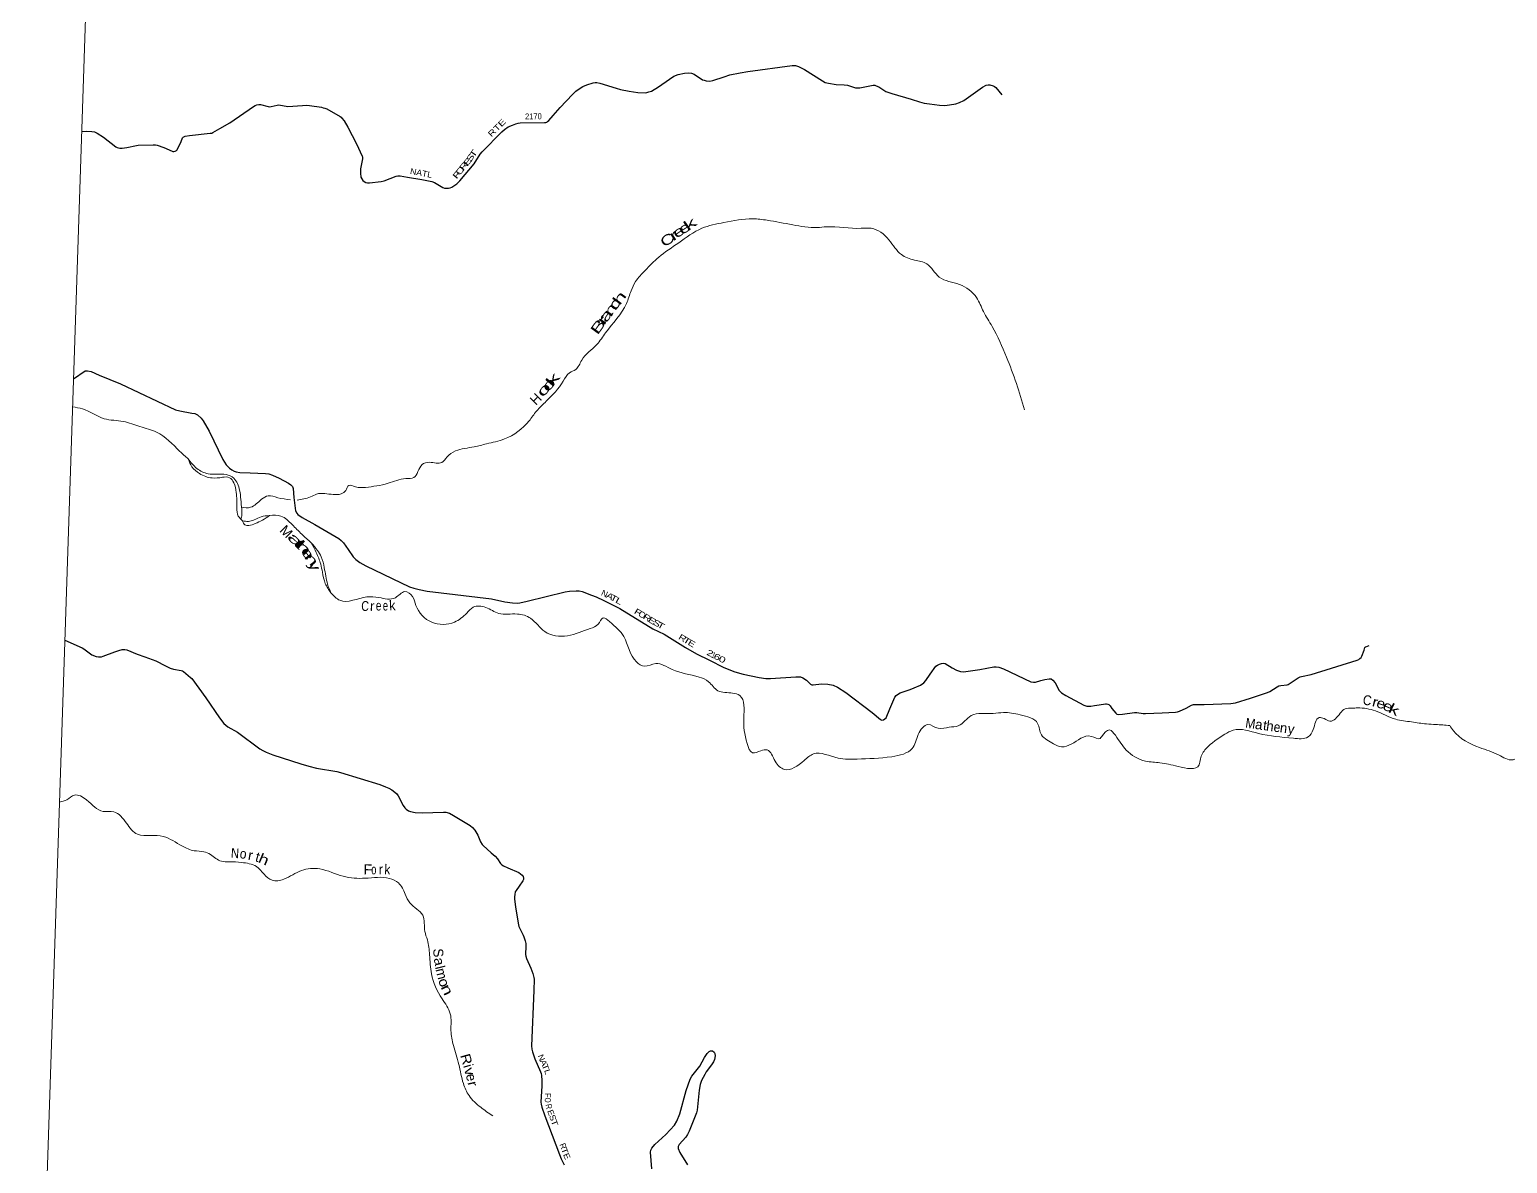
# Model space of a CAD drawing. Header units: feet. Extents: x -745759 to -493183, y 5472 to 195788.
# Drawn here: x -745759 to -715851, y 23316 to 46261 of the extents above; entities that cross this region are included whole.
import ezdxf
from ezdxf.enums import TextEntityAlignment as Align

# ---------------------------------------------------------------- set-up
doc = ezdxf.new("R2010")
doc.units = ezdxf.units.FT
doc.header["$LTSCALE"] = 80
for name, color, linetype, lineweight in [('29', 7, 'Continuous', 25), ('39', 7, 'Continuous', 13), ('4', 7, 'Continuous', 13)]:
    doc.layers.add(name, color=color, linetype=linetype, lineweight=lineweight)
doc.layers.add('30', color=7, linetype='Continuous')
doc.layers.add('41', color=7, linetype='Continuous')

msp = doc.modelspace()

# ---------------------------------------------------------------- linework, layer by layer
at = {"layer": '29'}
for points in [[(-732811.77, 45253.76), (-732720.52, 45316.77), (-732633.54, 45353.81), (-732503.73, 45379.16), (-732416.66, 45385.5), (-732362.83, 45375.99), (-732309.01, 45356.98), (-732143.13, 45244.76), (-732109.53, 45233.42), (-732068.37, 45220.75), (-731993.61, 45216.12), (-731929.06, 45230.25), (-731701.77, 45306.61), (-731590.28, 45341.14), (-731381.31, 45382.33), (-731224.85, 45413.19), (-730326.3, 45530.41), (-730262.04, 45534.41), (-730198.72, 45515.4), (-730074.07, 45452.69), (-729712.51, 45222.01), (-729655.72, 45192.23), (-729589.23, 45173.22), (-729434.04, 45149.45), (-729275.77, 45144.71), (-729209.72, 45138.4), (-729043.02, 45083.31), (-728955.98, 45078.17), (-728685.27, 45132.04), (-728653.61, 45132.04), (-728624.49, 45121.95), (-728574.45, 45100.36), (-728431.62, 45008.23), (-728311.66, 44964.12), (-727921.1, 44854.59), (-727751.24, 44796.2), (-727652.91, 44774.38), (-727545.43, 44755.01), (-727342.79, 44732.83), (-727238.31, 44726.5), (-727142.67, 44734.38), (-727015.09, 44755.01), (-726939.1, 44783.52), (-726854.77, 44826.98), (-726476.9, 45094.17), (-726400.84, 45132.04), (-726356.51, 45141.54), (-726324.9, 45141.22), (-726255.2, 45122.53), (-726229.87, 45109.86), (-726204.29, 45087.58), (-726080.73, 44940.15)], [(-740237.33, 44723.44), (-740148.2, 44729.42), (-740094.73, 44726.47), (-739850.93, 44688.45), (-739814.52, 44678.94), (-739785.04, 44670.13), (-739746.45, 44653.6), (-739475.63, 44500.9), (-739455.95, 44485.67), (-739436.95, 44468.25), (-739392.63, 44412.8), (-739318.09, 44288.61), (-739140.75, 43946.12), (-739026.46, 43699.31), (-739023.77, 43682.52), (-739023.77, 43644.5), (-739058.87, 43445.15), (-739060.18, 43354.6), (-739052.26, 43276.98), (-739037.53, 43239.15), (-739017.43, 43208.86), (-738990.52, 43183.51), (-738957.28, 43164.5), (-738921.78, 43159.75), (-738880.49, 43159.75), (-738644.61, 43188.27), (-738585.41, 43200.98), (-738342.23, 43295.99), (-738303.26, 43301.74), (-738261.5, 43300.74), (-738111.53, 43275.76), (-737822.26, 43226.78), (-737621.13, 43183.52), (-737567.44, 43166.92), (-737398.17, 43067.89), (-737363.08, 43053.62), (-737321.92, 43050.45), (-737279.18, 43053.62), (-737250, 43059.24), (-737212.69, 43074.21), (-737171.53, 43099.56), (-737111.37, 43139.16), (-737050.91, 43196.5), (-736764.81, 43540.35), (-736640.05, 43735.77), (-736601.61, 43783.91), (-736200.29, 44191.04), (-736146.06, 44240.52), (-736075.22, 44289.26), (-735986.57, 44328.86), (-735915.33, 44354.21), (-735874.17, 44363.71), (-735830.87, 44370.14), (-735341.18, 44376.64), (-735311.37, 44382.72), (-735291.59, 44387.48), (-735276.54, 44396.98), (-735253.59, 44417.57), (-735163.87, 44522.56), (-735020.11, 44685.49), (-734768.75, 44948.7), (-734701.08, 45011.62), (-734634.59, 45063.9), (-734560.19, 45108.26), (-734481.53, 45142.99), (-734354.38, 45181.13), (-734311.64, 45187.46), (-734279.98, 45187.46), (-734215.63, 45176.48), (-733886.04, 45072.4), (-733799.51, 45049.65), (-733623.78, 45013.21), (-733449.44, 44988.87), (-733285.78, 44983.12), (-733225.63, 44997.37), (-733171.8, 45014.8), (-733032.51, 45101.33), (-732811.77, 45253.76)], [(-744706.17, 44196.87), (-744612.14, 44202.12), (-744501.32, 44198.95), (-744446.81, 44191.01), (-744393.67, 44167.27), (-744261.69, 44085.51), (-744013.72, 43888.46), (-743987.6, 43874.2), (-743959.93, 43866.68), (-743930.61, 43861.53), (-743887.08, 43863.11), (-743791.3, 43874.2), (-743596.57, 43913.81), (-743563.05, 43917.97), (-743254.62, 43929.65), (-743209.7, 43926.77), (-743173.88, 43918.56), (-743044.93, 43873.74), (-742872.93, 43796.55), (-742858.06, 43793.41), (-742842.22, 43793.41), (-742813.73, 43801.33), (-742788.4, 43814), (-742773.56, 43829.31), (-742691.93, 43994.19), (-742666.5, 44070.63), (-742652.92, 44082.67), (-742636.42, 44092.81), (-742612.67, 44102.32), (-742525.49, 44114.54), (-742104.69, 44161.09), (-742073.62, 44165.68), (-742048.29, 44178.36), (-741910.92, 44258.65), (-741706.54, 44373.82), (-741224.24, 44705.5), (-741194.99, 44721.72), (-741160.17, 44735.97), (-741119, 44745.48), (-741084.53, 44744.96), (-740932.2, 44702.71), (-740901.47, 44699.32), (-740868.87, 44702.71), (-740748.56, 44732.81), (-740715.73, 44735.33), (-740682.07, 44732.81), (-740563.33, 44707.46), (-740532.21, 44703.64), (-740237.33, 44723.44)], [(-744871.37, 39194.41), (-744631.9, 39353.07), (-744587.18, 39357.13), (-744511.58, 39340.4), (-744347.37, 39267.84), (-743921.92, 39088.97), (-742805.59, 38567.38), (-742717.93, 38542), (-742474.75, 38501.14), (-742413.97, 38488.14), (-742363.31, 38462.79), (-742287.63, 38395.57), (-742246.16, 38345.56), (-742121.7, 38133.18), (-741847.53, 37562.36), (-741782.31, 37455.28), (-741712.92, 37384.69), (-741668.32, 37350.72), (-741620.83, 37325.38), (-741576.5, 37309.54), (-741503.18, 37296.34), (-741294.73, 37289.77)], [(-741294.73, 37289.77), (-740984.14, 37279.99), (-740914.76, 37268.35), (-740845.11, 37246.17), (-740710.39, 37185.65), (-740517.4, 37078.25), (-740470.28, 37044.52), (-740438.24, 37011.72), (-740425.58, 36970.53), (-740410.3, 36793.44), (-740375.02, 36523.2), (-740352.76, 36476.28), (-740327.43, 36444.59), (-740245.13, 36385.54), (-739982.97, 36243.71), (-739500.73, 35961.39), (-739450.39, 35921.83), (-739406.07, 35874.31), (-739311.39, 35740.12), (-739209.76, 35589.16), (-739155.66, 35533.87), (-739076.78, 35475.1), (-738951.22, 35405.83), (-738068.34, 34987.19), (-737984.9, 34958.74), (-737875.2, 34926.99), (-737712.05, 34898.31), (-736411.17, 34743.7), (-736140.38, 34681.34), (-735984.97, 34657.69), (-735891.57, 34651.35), (-735834.57, 34657.69), (-735690.51, 34697.07), (-734917.95, 34882.64), (-734831.43, 34895.28), (-734696.32, 34904.81), (-734636.16, 34901.65), (-734574.92, 34887.2), (-734388.76, 34816.25)], [(-734388.76, 34816.25), (-734295.55, 34780.72), (-734134.31, 34708.38), (-733815.82, 34544.32), (-733149.19, 34134.58), (-732918.05, 34025.63), (-732485.53, 33756.83), (-732265.06, 33628.28), (-731998.5, 33498.28), (-731708.99, 33352.35), (-731488.65, 33262.93), (-731319.55, 33219.28), (-730991.84, 33146.41), (-730855.69, 33130.57), (-730762.91, 33126.44), (-730250.95, 33162.25), (-730160.01, 33159.28), (-730108.47, 33140.08), (-730037.79, 33093.63), (-729956.49, 33016.51), (-729927.99, 33000.67), (-729904.39, 33001.71), (-729731.33, 33018.19), (-729605.04, 33016.51), (-729499.51, 32990.95), (-729408.73, 32953.15), (-729241.43, 32847.26), (-728705.06, 32441.62), (-728541.16, 32300.9), (-728511.1, 32287.81), (-728474.7, 32290.98), (-728450.95, 32309.99), (-728425.69, 32335.14), (-728351.48, 32518.2), (-728249.6, 32750.23), (-728222.98, 32785.23), (-728197.65, 32807.41), (-728140.38, 32838.49), (-727937.63, 32903.87), (-727855.7, 32937.31), (-727729.05, 32991.17), (-727660.39, 33038.67), (-727618.23, 33086.22), (-727536.21, 33216.17), (-727418.63, 33375.94), (-727385.52, 33399.88), (-727344.36, 33422.05), (-727306.36, 33434.73), (-727266.18, 33436.92), (-727230.38, 33431.56), (-727086.56, 33347.54), (-726999.24, 33295.32), (-726920.09, 33269.98), (-726856.51, 33266.53), (-726526.02, 33311.94), (-726243.51, 33362.84), (-726195.02, 33365.03), (-726141.2, 33355.52), (-726052.23, 33322.93), (-725498.46, 33060.87), (-725445.23, 33052.62), (-725400.3, 33054.53), (-725295.69, 33085.79), (-725210.33, 33108.4), (-725128.01, 33121.07), (-725085.97, 33119.05), (-725052.02, 33092.55), (-725006.35, 33038.8), (-724923.07, 32886.66), (-724874.71, 32839.09), (-724787.99, 32784.72), (-724421.94, 32591.97), (-724361.65, 32571.93), (-724321.42, 32566.62), (-724279.46, 32569.79), (-724206.89, 32581.01), (-724112.92, 32596.38)], [(-745046.03, 33905.83), (-744694.41, 33751.54), (-744661.95, 33732.53), (-744500.67, 33611.03), (-744476.73, 33597.88), (-744431.61, 33580.46), (-744408.65, 33574.12), (-744365.12, 33564.62), (-744337.41, 33564.61), (-744305.45, 33568.99), (-744269.34, 33578.87), (-744033.32, 33670.07), (-743952.72, 33697.68), (-743884.65, 33715.11), (-743852.98, 33718.28), (-743831.22, 33715.53), (-743792.83, 33707.19), (-743583.46, 33624), (-743426.85, 33567.23), (-743206.82, 33486.54), (-743005.56, 33383.3)], [(-724112.92, 32596.38), (-723985, 32617.31), (-723962.06, 32618.9), (-723939.05, 32612.45), (-723916.15, 32599.89), (-723893.98, 32576.13), (-723853.74, 32522.05), (-723774.46, 32427.22), (-723754.67, 32408.21), (-723731.34, 32400.57), (-723642.77, 32409.74), (-723394.98, 32441.81), (-723347.81, 32441.47), (-723221.08, 32422.37), (-723173.67, 32420.88), (-722839.61, 32432.29), (-722568.28, 32447.66), (-722528.55, 32455.73), (-722488.97, 32466.82), (-722354.99, 32528.66), (-722242.01, 32588.8), (-722204.21, 32599.66), (-722170.77, 32604.64), (-721991.53, 32600.94), (-721447.14, 32623.66), (-721398.21, 32629.99), (-721353.88, 32639.49), (-721052.38, 32732.83), (-720707.71, 32843.58), (-720662.06, 32864.44), (-720514.04, 32962.65), (-720474.56, 32979.77), (-720438.05, 32989.59), (-720309.32, 33002.47), (-720290.82, 33008.59), (-720267.08, 33019.68), (-720149.54, 33103.1), (-720083.44, 33143.25), (-720043.86, 33160.67), (-720016.93, 33170.68), (-719820.98, 33212.36), (-718894.84, 33498.16), (-718861.28, 33515.51), (-718835.95, 33532.94), (-718812.2, 33555.11), (-718795.9, 33578.77), (-718753.85, 33699.05), (-718734.63, 33753.13), (-718726.71, 33767.39), (-718719.37, 33771.73), (-718648.25, 33799.39)], [(-743005.56, 33383.3), (-742912.85, 33335.74), (-742843.75, 33315.91), (-742689.71, 33288.84), (-742663.28, 33281.06), (-742642.7, 33268.38), (-742499.76, 33147.3), (-742477.27, 33125.81), (-742190.1, 32740.83), (-741916.59, 32333.51), (-741826.61, 32219.67), (-741787.03, 32181.65), (-741744.04, 32150.65), (-741551.04, 32040.9), (-741096.55, 31707.62), (-741035.05, 31669.98), (-740973.31, 31639.88), (-740837.75, 31585.84), (-740272.09, 31400.56), (-740109.39, 31355.67)], [(-740109.39, 31355.67), (-739954, 31312.79), (-739543.77, 31247.01), (-739463.23, 31229.55), (-738669.9, 30980.87), (-738557.95, 30939.88), (-738486.26, 30908), (-738426.1, 30873.15), (-738365.94, 30831.96), (-738328.05, 30793.09), (-738302.62, 30752.76), (-738197.41, 30555.73), (-738164.89, 30511.96), (-738136.39, 30483.45), (-738092.07, 30451.77), (-738048.83, 30437.42), (-737955.92, 30416.92), (-737811.07, 30408), (-737385.18, 30426.48), (-737332.17, 30423.25), (-737259.35, 30401.07), (-737178.85, 30356.19), (-736839.83, 30157.12), (-736795.51, 30116.85), (-736744.85, 30062.07), (-736686.24, 29961.9), (-736630.86, 29821.28), (-736600.78, 29770.59), (-736580.2, 29748.41), (-736495.11, 29672.8), (-736415.78, 29604.25)], [(-736415.78, 29604.25), (-736337.09, 29536.25), (-736290.49, 29482.28), (-736231.64, 29387.4), (-736201.84, 29358.72), (-736167.01, 29336.54), (-736080.14, 29296.9), (-735860.63, 29200.28), (-735793.4, 29149.61), (-735771.23, 29121.1), (-735766.02, 29087.65), (-735764.9, 29060.9), (-735768.86, 29048.23), (-735777.57, 29032.38), (-735851.53, 28926.88), (-735913.71, 28839.12), (-735929.55, 28810.6), (-735941.25, 28760.25), (-735947.75, 28707.64), (-735945.38, 28671.2), (-735921.74, 28498.48), (-735867.01, 28143.68), (-735856.32, 28107.68), (-735769.74, 27933.51), (-735753.83, 27898.14), (-735727.7, 27820.52), (-735717.41, 27765.07), (-735712.8, 27712.43), (-735719.79, 27546.47), (-735713.44, 27509.11), (-735700.79, 27465.68), (-735612.93, 27270.71), (-735573.35, 27159.94), (-735557.52, 27107.66), (-735552.99, 27079.43), (-735546.44, 27042.71), (-735551.72, 26812.26), (-735598.42, 25693.36), (-735593.14, 25626.49), (-735578.89, 25572.63), (-735530.75, 25432.07), (-735418.93, 25171.38), (-735407.13, 25136.98), (-735400.8, 25095.8), (-735389.72, 24992.83), (-735390.26, 24883.41), (-735412.98, 24557.19), (-735407.92, 24514.42), (-735393.67, 24454.22), (-735331.75, 24281.52), (-735035.36, 23496.01)], [(-733164.24, 23208.49), (-733191.36, 23544.26), (-733186.82, 23584.52), (-733167.82, 23625.71), (-733102.03, 23698.94), (-732882.75, 23901.35), (-732709.96, 24093.27), (-732659.64, 24173.82), (-732598.18, 24321), (-732470.49, 24789.44), (-732390.71, 25020.17), (-732354.11, 25083.12), (-732197.59, 25281.22), (-732103.41, 25461.66), (-732046.98, 25539.36), (-732008.99, 25580.54), (-731976.73, 25593.23), (-731936.16, 25593.22), (-731904.5, 25567.87), (-731891.84, 25539.36), (-731885.67, 25494.67), (-731895, 25422.13), (-731917.17, 25371.44), (-731955.81, 25313.48), (-732065.98, 25171.84), (-732096.6, 25118.56), (-732160.97, 24991.24), (-732186.3, 24912.04), (-732207.38, 24799.1), (-732246.68, 24395.65), (-732260.7, 24341.74), (-732332.21, 24173.07), (-732413.21, 23966.3), (-732441.18, 23904.52), (-732479.18, 23850.76), (-732612.6, 23697.47), (-732631.15, 23657.39), (-732631.15, 23616.2), (-732599.72, 23539.58), (-732441.54, 23285.41)], [(-735035.36, 23496.01), (-735001.36, 23405.91), (-734937.74, 23289.87)]]:
    msp.add_lwpolyline(points, dxfattribs=at)
at = {"layer": '39'}
msp.add_line((-741483.7, 36353.99), (-741448.07, 36319.61), dxfattribs=at)
for points in [[(-740345.7, 36737.94), (-740072.96, 36805.65), (-739950.11, 36859.91), (-739615.76, 36852.45), (-739454.06, 36865.04), (-739358.9, 36934.38), (-739300.94, 37035.24), (-739162.8, 37008.31), (-738959.59, 36997.29), (-738505.22, 37078.47), (-738143.11, 37172.91), (-737985.08, 37195.71), (-737816.69, 37456.14), (-737661.84, 37503.25), (-737415.94, 37502.86), (-737311.38, 37610.19), (-737139.76, 37733.37), (-736759.87, 37817.11), (-736511.85, 37877.16), (-736149.59, 37975.63), (-735650.95, 38341.67), (-735498.85, 38540.14), (-735302.39, 38739.1), (-734957.5, 39146.74), (-734830.62, 39315.82), (-734707.34, 39382.17), (-734585.87, 39569.59), (-734278.46, 39885.74), (-734100.71, 40125.68), (-733678.85, 40716.22), (-733587.11, 40975.25), (-733493.89, 41161.62), (-733302.55, 41386.98), (-733027.11, 41653.81), (-732621.75, 41946.42), (-732155.93, 42238.98), (-731706.32, 42356.63), (-731123.17, 42431.37), (-730831.88, 42403.2), (-730315.13, 42308.8), (-729817.11, 42255.37), (-729635.2, 42269.28), (-728928.75, 42238.94), (-728727.13, 42240.08), (-728368.49, 42005.9), (-728114.86, 41708.77), (-727852.71, 41596.9), (-727599.5, 41517.61), (-727348.84, 41250.84), (-726940.78, 41103.7), (-726593.41, 40835.62), (-726454.18, 40552.51), (-726277.27, 40251.98), (-725988.58, 39632.98), (-725789.6, 39099.75), (-725624.85, 38567.7)], [(-744890.29, 38623), (-744686.95, 38585.81), (-744248.52, 38385.19), (-743861.37, 38331.54), (-743524.37, 38227.18), (-743189.67, 38114.83), (-742717.55, 37725.49), (-742549.57, 37572.49)], [(-742549.57, 37572.49), (-742372.94, 37378.85), (-742146.89, 37272.25), (-741778.59, 37255.56), (-741625.97, 37181.74), (-741509.49, 36939.75), (-741466.49, 36557.1), (-741462.54, 36439.98), (-741483.7, 36353.99)], [(-741483.7, 36353.99), (-741535.93, 36416.29), (-741564.29, 36584.66), (-741575.55, 36895.64), (-741627.14, 37091.02), (-741710.25, 37192.7), (-741857.15, 37199.77), (-742063.21, 37186.69), (-742320.1, 37276.19), (-742472.54, 37412.53), (-742548.43, 37571.24)], [(-741469.02, 36592.8), (-741287.83, 36593.31), (-741064.46, 36755.04), (-740928.96, 36825), (-740736.75, 36788.14), (-740481.65, 36746.85)], [(-741448.59, 36320.51), (-741330.16, 36306.36), (-741214.13, 36338.67), (-741068.78, 36402.24), (-740906.65, 36426.92)], [(-740902.81, 36426.72), (-741047.02, 36332.92), (-741192.58, 36263.31), (-741322.92, 36225.44), (-741401.08, 36238.21), (-741448.59, 36320.51)], [(-740906.65, 36426.92), (-740671.24, 36414.79), (-740445.44, 36243.67), (-740250.68, 36049.41), (-740059.25, 35875.43)], [(-740059.25, 35875.43), (-739933.62, 35721.87), (-739855.67, 35588.1), (-739794.72, 35372.22), (-739727.86, 35037.15), (-739660.7, 34861.33)], [(-739659.53, 34859.34), (-739773.68, 35052.84), (-739832.12, 35282.75), (-739866.8, 35443.27), (-739957.32, 35678.31), (-740059.25, 35875.43)], [(-739659.53, 34859.34), (-739483.28, 34712.1), (-738930.61, 34779.82), (-738689.15, 34767.48), (-738354.66, 34764.05), (-738164.91, 34886.6), (-738009.19, 34786.46), (-737940.85, 34608.65), (-737620.25, 34266.87), (-737162.52, 34271.3), (-736912.27, 34452.27), (-736781.12, 34570.79), (-736527.23, 34568.11), (-736263.42, 34446.1), (-735886.93, 34433.15), (-735619.84, 34347.33), (-735330.99, 34077.23), (-734874.3, 33994.97), (-734411.62, 34140.41), (-734255.43, 34225.79), (-734148.08, 34355.21), (-734021.63, 34282.29), (-733732.05, 33975.86), (-733477.93, 33462.93), (-733313.59, 33378.62), (-733088.06, 33429.35), (-732755.52, 33313.04), (-732210.62, 33159.18), (-732018.45, 33063.84), (-731829.38, 32879.86), (-731530.6, 32835.3), (-731387.27, 32783.98), (-731306.33, 32333.47), (-731235.92, 31812.73), (-731125.58, 31625.41), (-730958.79, 31668.07), (-730833.26, 31683.93), (-730667.97, 31454.38), (-730486.32, 31288.8), (-730084.99, 31466.6), (-729894.75, 31603.25), (-729397.86, 31517.6), (-729009.5, 31498.19), (-728310.36, 31546.76), (-727897.3, 31714.07), (-727774.52, 31996.23), (-727577.98, 32197.21), (-727371.01, 32121.52), (-727146.47, 32144.05), (-726966.08, 32172.14), (-726700.81, 32378.81), (-726257.92, 32420.05), (-726049.56, 32441.13), (-725712.53, 32395.25), (-725357.95, 32217.68), (-725281.38, 31987.15), (-725169.95, 31888.53), (-725039.76, 31807.41), (-724874.56, 31747.28), (-724481.5, 31919.31), (-724270.49, 31958.44), (-724092.58, 31916.02), (-724060.9, 31957.29), (-723905.16, 32087.06), (-723785.96, 31980.1), (-723564.61, 31682.07), (-723175.42, 31456.92), (-722882.25, 31424.66), (-722516.08, 31347.53), (-722091.66, 31379.33), (-722065.2, 31501.44), (-721953.23, 31705.32), (-721567.94, 32000.65), (-721403.83, 32081.73), (-720886.03, 32017.53), (-720183.92, 31920.79), (-719884.68, 31946.8), (-719780.72, 32094.49), (-719659.28, 32338.38), (-719559.25, 32316.79), (-719442.09, 32266.37), (-719234.96, 32424.63), (-719132.99, 32515.91), (-718991.42, 32529.2), (-718882.42, 32533.52), (-718523.74, 32472.78), (-718112.36, 32305.36), (-717791.79, 32249.97), (-717488.84, 32209.3), (-717301.74, 32198.83), (-717018.36, 32174.97)], [(-717018.36, 32174.97), (-716945.4, 32071.62), (-716415.13, 31730.7), (-716029.29, 31582.31), (-715736.38, 31485.51), (-715545.5, 31525.34), (-715475.14, 31462.41), (-715365.93, 31357.82), (-715264.74, 31311.99), (-715120.03, 31472.39), (-714963.48, 31567.85), (-714759.89, 31625.38), (-714502.08, 31677.02), (-714324.83, 31672.95), (-714233.04, 31589.12), (-714058.3, 31485.23)], [(-745154.27, 30628), (-745004.92, 30676.75), (-744850.53, 30768.24), (-744605.94, 30673.11), (-744269.44, 30439.69), (-744056.1, 30430.34), (-743798.13, 30199.62), (-743572.08, 29978.07), (-743310.85, 29954.97), (-743053.64, 29932.01), (-742667.41, 29737.21), (-742426.77, 29644.23), (-742229.96, 29623.35), (-742098.92, 29566.41), (-741875.88, 29431.68), (-741716.97, 29422.18), (-741469.61, 29405.61), (-741168.15, 29322.64), (-740851.33, 29045.53), (-740616.73, 29067.71), (-740255.74, 29244.88), (-739881.8, 29274.38), (-739411.25, 29127.1), (-738965.15, 29087.56), (-738477.44, 29084.91), (-738295.26, 28991.93), (-738155.99, 28767.31), (-738061.55, 28586.58), (-737802.2, 28337.66), (-737759.29, 28009.46), (-737708.86, 27838.32), (-737662.89, 27540.27), (-737626.13, 27151.78), (-737412, 26648.28), (-737245.29, 26344.06), (-737231, 26004.75), (-737181.07, 25704.54), (-737071.62, 25319.6), (-736980.44, 24931.26), (-736865.97, 24689.34), (-736628.41, 24451.25), (-736386.5, 24279.58)]]:
    msp.add_spline(points, degree=3, dxfattribs=at)
at = {"layer": '4'}
msp.add_lwpolyline([(-739699.92, 195787.95), (-708889.59, 194791.67), (-678077.93, 193837.75), (-647264.98, 192926.23), (-616450.81, 192057.09), (-585635.48, 191230.34), (-554819.03, 190445.97), (-524001.53, 189704), (-493183.05, 189004.41), (-497222.97, 5471.78), (-528293.91, 6177.09), (-559363.85, 6925.15), (-590432.73, 7715.93), (-621500.49, 8549.46), (-652567.08, 9425.72), (-683632.43, 10344.71), (-714696.49, 11306.44), (-745759.19, 12310.89)], close=True, dxfattribs=at)
msp.add_lwpolyline([(-739699.92, 195787.95), (-708889.59, 194791.67), (-678077.93, 193837.75), (-647264.98, 192926.23), (-616450.81, 192057.09), (-585635.48, 191230.34), (-554819.03, 190445.97), (-524001.53, 189704), (-493183.05, 189004.41), (-497222.97, 5471.78), (-528293.91, 6177.09), (-559363.85, 6925.15), (-590432.73, 7715.93), (-621500.49, 8549.46), (-652567.08, 9425.72), (-683632.43, 10344.71), (-714696.49, 11306.44), (-745759.19, 12310.89)], close=True, dxfattribs=at)

# ---------------------------------------------------------------- texts
at = {"layer": '30'}
for s, rotation, width, p in [('2170', 0.76, 0.95, (-735731.79, 44441.46)), ('RTE', 45.412, 1.35, (-736412.31, 44075.67)), ('NATL', 349.39, 1.1, (-738066.27, 43340.45))]:
    msp.add_text(s, height=120, rotation=rotation, dxfattribs=dict(at, width=width)).set_placement(p)
for s, rotation, width, p in [('E', 50.238, 1.65, (-736846.23, 43551.94)), ('S', 57.445, 1.4, (-736789.1, 43634.87)), ('T', 56.445, 1.65, (-736725.35, 43719.52)), ('F', 50.238, 1.75, (-737066.02, 43287.78)), ('O', 48.238, 1.5, (-737001.96, 43365.41)), ('R', 50.238, 1.5, (-736927.64, 43458.67)), ('N', 335.837, 1.1, (-734146.28, 34793.13)), ('A', 332.746, 1.3, (-734042.68, 34740.25)), ('T', 332.746, 1.45, (-733960.41, 34697.54)), ('L', 330.746, 1.5, (-733858.87, 34644.21)), ('F', 328.423, 1.5, (-733476.23, 34417.76)), ('O', 328.423, 1.2, (-733393.83, 34369.76)), ('R', 328.423, 1.3, (-733291.92, 34308.89)), ('E', 328.423, 1.4, (-733192.03, 34247.8)), ('S', 328.423, 1.4, (-733096.54, 34196.56)), ('T', 330.763, 1.5, (-733009.45, 34147.24)), ('R', 328.14, 1.3, (-732577.18, 33896.21)), ('T', 328.14, 1.6, (-732486.96, 33843.38)), ('E', 329.755, 1.35, (-732388.25, 33786.37)), ('2', 334.002, 1.4, (-732013.01, 33587.54)), ('1', 334.002, 0.65, (-731943, 33549.09)), ('6', 333.249, 1.5, (-731871.82, 33512.81)), ('0', 333.249, 1.55, (-731767.97, 33460.48)), ('N', 293.216, 1.1, (-735455.32, 25433.8)), ('A', 293.216, 1.2, (-735409.49, 25326.93)), ('T', 291.216, 1.3, (-735373.83, 25245.45)), ('L', 286.739, 1.15, (-735331.39, 25151.55)), ('O', 270.016, 0.65, (-735331.24, 24598.04)), ('F', 269.016, 0.75, (-735329.06, 24693.45)), ('R', 281.725, 0.85, (-735308.41, 24455.43)), ('E', 289.725, 1.1, (-735265.05, 24322.64)), ('S', 290.673, 1.1, (-735227.28, 24220.73)), ('T', 290.673, 1.3, (-735191.77, 24117.21)), ('T', 290.673, 1.3, (-734984.53, 23550.85)), ('E', 292.734, 1.15, (-734940.64, 23437.95))]:
    msp.add_text(s, height=120, rotation=rotation, dxfattribs=dict(at, width=width)).set_placement(p, align=Align.CENTER)
msp.add_text('R', height=120, rotation=290.673, dxfattribs=at).set_placement((-735017.02, 23645.4), align=Align.CENTER)
at = {"layer": '41'}
for s, rotation, width, p in [('r', 34.311, 1.8, (-732670.32, 42017.04)), ('e', 34.311, 1.6, (-732568.8, 42092.5)), ('e', 31.745, 1.55, (-732459.11, 42161.3)), ('k', 35.211, 1.85, (-732337.59, 42244.56)), ('C', 34.564, 1.45, (-732797.13, 41925.12)), ('n', 55.128, 1.75, (-733924.45, 40534.52)), ('c', 60.464, 1.65, (-733836.47, 40655.44)), ('h', 54.25, 1.75, (-733740.86, 40770.52)), ('B', 53.79, 1.75, (-734175.8, 40192.14)), ('r', 55.128, 1.85, (-734085.59, 40332.99)), ('a', 55.128, 1.75, (-734014.05, 40419.22)), ('k', 50.247, 2.05, (-735096.71, 39114.06)), ('o', 49.287, 1.85, (-735282.11, 38909.11)), ('o', 50.247, 1.8, (-735181.56, 39013.86)), ('a', 315.556, 2.1, (-740450.24, 35867.55)), ('t', 317.734, 1.9, (-740355.69, 35773.69)), ('h', 317.734, 2, (-740278.56, 35701.98)), ('e', 307.286, 1.75, (-740207.97, 35600.15)), ('n', 307.843, 1.85, (-740129.01, 35481.33)), ('y', 297.567, 1.5, (-740081.07, 35368.72)), ('C', 357.061, 0.8, (-738973.92, 34496.22)), ('k', 3.14, 0.95, (-738412.55, 34507.56)), ('e', 358.708, 0.75, (-738697.55, 34505.25)), ('e', 359.898, 0.7, (-738557, 34503.85)), ('C', 350.668, 0.9, (-718703.45, 32590.79)), ('r', 345.864, 1.2, (-718551.11, 32559.99)), ('e', 341.753, 1.15, (-718438.57, 32529.63)), ('e', 336.389, 1.3, (-718306.99, 32475.01)), ('k', 334.085, 1.55, (-718187.52, 32411.04)), ('M', 352.191, 0.9, (-721064.09, 32122.7)), ('e', 352.152, 0.9, (-720525.18, 32047.22)), ('N', 356.086, 0.85, (-741608, 29496.54)), ('o', 351.916, 0.9, (-741448.1, 29484.38)), ('r', 350.334, 1.05, (-741302.91, 29455.3)), ('h', 336.866, 1.35, (-741055.85, 29377.65)), ('F', 358.705, 1.1, (-738915.32, 29167.27)), ('o', 359.327, 0.7, (-738792.66, 29165.74)), ('k', 357.238, 0.9, (-738522.12, 29166.61)), ('a', 282.301, 1.1, (-737565.12, 27380.57)), ('o', 289.065, 1.15, (-737464.97, 26945.93)), ('n', 295.065, 1.45, (-737398.02, 26789.06)), ('R', 285.652, 1.15, (-737015.9, 25397.72)), ('v', 286.093, 1.15, (-736947.87, 25149.93)), ('r', 283.248, 1.15, (-736884.98, 24905.06))]:
    msp.add_text(s, height=200, rotation=rotation, dxfattribs=dict(at, width=width)).set_placement(p, align=Align.CENTER)
for s, rotation, p in [('H', 45.73, (-735443.23, 38713.27)), ('M', 314.592, (-740635.02, 36031.79)), ('r', 357.088, (-738829.66, 34497.55)), ('a', 352.191, (-720893.24, 32099.27)), ('t', 352.152, (-720769.09, 32082.17)), ('h', 352.152, (-720668.07, 32068.96)), ('n', 352.158, (-720393.15, 32030.36)), ('y', 352.158, (-720241.58, 32009.42)), ('t', 344.07, (-741169.83, 29422.86)), ('r', 0.171, (-738649.6, 29169.07)), ('S', 274.301, (-737585.68, 27570.04)), ('l', 283.76, (-737548.87, 27259.46)), ('m', 284.419, (-737517.17, 27131.47)), ('i', 286.093, (-736977.77, 25262.61)), ('e', 283.248, (-736915.65, 25035.35))]:
    msp.add_text(s, height=200, rotation=rotation, dxfattribs=at).set_placement(p, align=Align.CENTER)

doc.saveas('drawing.dxf')
